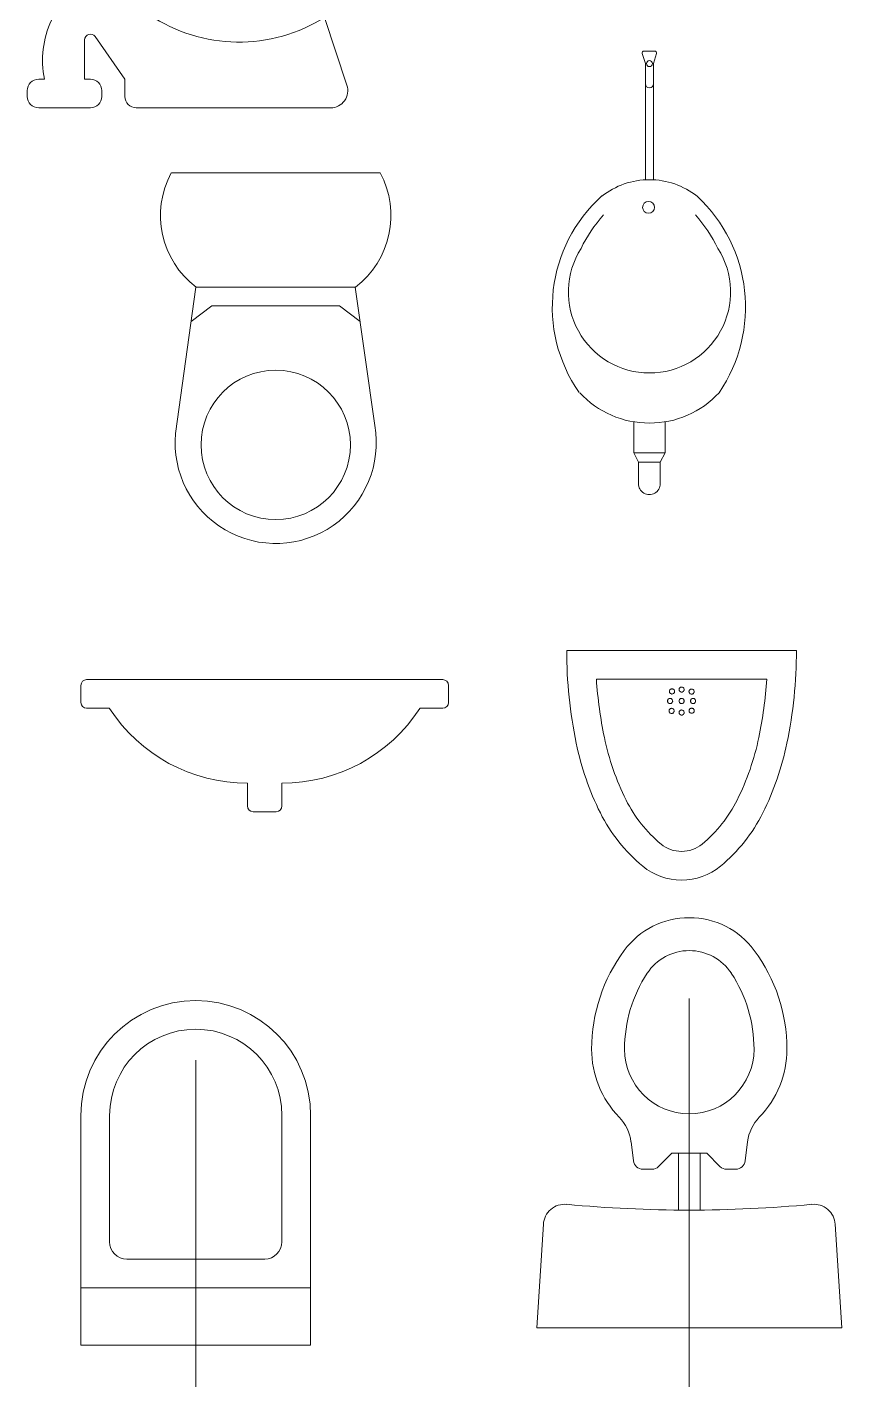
# Model space of a CAD drawing. Header units: centimetres. Extents: x -2385 to -1239, y 2078 to 3034.
# Drawn here: x -1575.2 to -1433.4, y 2619.5 to 2856.2 of the extents above; entities that cross this region are included whole.
import ezdxf

# ---------------------------------------------------------------- set-up
doc = ezdxf.new("R2010")
doc.units = ezdxf.units.CM
doc.header["$LTSCALE"] = 2.54
doc.header["$PDMODE"] = 1
doc.header["$PDSIZE"] = -2
doc.layers.get('0').update_dxf_attribs({"lineweight": 18})

# ---------------------------------------------------------------- blocks, each defined once
blk = doc.blocks.new('Group-4')
at = {"linetype": 'Continuous'}
for p, q in [((407.5, 293.92), (417.02, 293.92)), ((405.5, 250.86), (405.5, 291.92)), ((467.64, 256.92), (433.5, 256.92)), ((430.5, 252.92), (430.5, 253.92)), ((426.5, 251.92), (429.5, 251.92)), ((409.71, 227.16), (409.71, 244.14)), ((461.18, 215.87), (457.25, 227.66)), ((415.5, 216.92), (415.5, 223.75)), ((417.32, 224.32), (422.5, 216.92)), ((407.5, 216.92), (408.5, 216.92)), ((415.5, 216.92), (416.5, 216.92)), ((422.5, 213.92), (422.5, 216.92)), ((405.5, 213.92), (405.5, 214.92)), ((418.5, 214.92), (418.5, 213.92)), ((407.5, 211.92), (416.5, 211.92)), ((424.5, 211.92), (458.33, 211.92))]:
    blk.add_line(p, q, dxfattribs=at)
blk.add_circle((429.5, 253.92), 1, dxfattribs=at)
for centre, radius, start, end in [((407.5, 291.92), 2, 90, 180), ((417.02, 291.92), 2, 16.9372, 90), ((272.41, 247.88), 153.17, 1.8853, 16.9372), ((433.5, 253.92), 3, 90, 180), ((467.64, 253.92), 3, 333.4349, 90), ((406.5, 250.86), 1, 180, 270), ((442.39, 251.35), 27.97, 229.8187, 2.5074), ((426.5, 252.92), 1, 180, 270), ((429.5, 252.92), 1, 270, 0), ((403.21, 244.24), 6.51, 359.0994, 59.6341), ((424.85, 220.17), 16.67, 155.206, 191.2282), ((416.5, 223.75), 1, 34.992, 180), ((407.5, 214.92), 2, 90, 180), ((416.5, 214.92), 2, 0, 90), ((458.33, 214.92), 3, 270, 18.4349), ((407.5, 213.92), 2, 180, 270), ((416.5, 213.92), 2, 270, 0), ((424.5, 213.92), 2, 180, 270)]:
    blk.add_arc(centre, radius, start, end, dxfattribs=at)
for points in [[(430.61, 254.73), (470.53, 254.73), (470.53, 254.73, 300), (430.61, 254.73, 300)], [(429.5, 251.92), (470.15, 251.92), (470.15, 251.92, 300), (429.5, 251.92, 300)], [(412.14, 232.07), (412.14, 232.07, 300), (411.92, 231.85, 300), (411.92, 231.85)], [(412.38, 232.28), (412.38, 232.28, 300), (412.14, 232.07, 300), (412.14, 232.07)], [(412.62, 232.47), (412.62, 232.47, 300), (412.38, 232.28, 300), (412.38, 232.28)], [(412.86, 232.66), (412.86, 232.66, 300), (412.62, 232.47, 300), (412.62, 232.47)], [(413.12, 232.84), (413.12, 232.84, 300), (412.86, 232.66, 300), (412.86, 232.66)], [(413.38, 233.01), (413.38, 233.01, 300), (413.12, 232.84, 300), (413.12, 232.84)], [(413.65, 233.17), (413.65, 233.17, 300), (413.38, 233.01, 300), (413.38, 233.01)], [(413.92, 233.31), (413.92, 233.31, 300), (413.65, 233.17, 300), (413.65, 233.17)], [(414.2, 233.45), (414.2, 233.45, 300), (413.92, 233.31, 300), (413.92, 233.31)], [(414.49, 233.57), (414.49, 233.57, 300), (414.2, 233.45, 300), (414.2, 233.45)], [(414.78, 233.69), (414.78, 233.69, 300), (414.49, 233.57, 300), (414.49, 233.57)], [(415.07, 233.79), (415.07, 233.79, 300), (414.78, 233.69, 300), (414.78, 233.69)], [(415.37, 233.88), (415.37, 233.88, 300), (415.07, 233.79, 300), (415.07, 233.79)], [(415.67, 233.95), (415.67, 233.95, 300), (415.37, 233.88, 300), (415.37, 233.88)], [(415.97, 234.02), (415.97, 234.02, 300), (415.67, 233.95, 300), (415.67, 233.95)], [(416.28, 234.07), (416.28, 234.07, 300), (415.97, 234.02, 300), (415.97, 234.02)], [(416.59, 234.11), (416.59, 234.11, 300), (416.28, 234.07, 300), (416.28, 234.07)], [(416.9, 234.14), (416.9, 234.14, 300), (416.59, 234.11, 300), (416.59, 234.11)], [(417.21, 234.16), (417.21, 234.16, 300), (416.9, 234.14, 300), (416.9, 234.14)], [(417.52, 234.16), (417.52, 234.16, 300), (417.21, 234.16, 300), (417.21, 234.16)], [(417.83, 234.15), (417.83, 234.15, 300), (417.52, 234.16, 300), (417.52, 234.16)], [(418.14, 234.13), (418.14, 234.13, 300), (417.83, 234.15, 300), (417.83, 234.15)], [(418.45, 234.1), (418.45, 234.1, 300), (418.14, 234.13, 300), (418.14, 234.13)], [(418.76, 234.05), (418.76, 234.05, 300), (418.45, 234.1, 300), (418.45, 234.1)], [(419.06, 233.99), (419.06, 233.99, 300), (418.76, 234.05, 300), (418.76, 234.05)], [(419.37, 233.92), (419.37, 233.92, 300), (419.06, 233.99, 300), (419.06, 233.99)], [(419.67, 233.84), (419.67, 233.84, 300), (419.37, 233.92, 300), (419.37, 233.92)], [(419.96, 233.74), (419.96, 233.74, 300), (419.67, 233.84, 300), (419.67, 233.84)], [(420.25, 233.64), (420.25, 233.64, 300), (419.96, 233.74, 300), (419.96, 233.74)], [(420.54, 233.52), (420.54, 233.52, 300), (420.25, 233.64, 300), (420.25, 233.64)], [(420.83, 233.39), (420.83, 233.39, 300), (420.54, 233.52, 300), (420.54, 233.52)], [(421.1, 233.25), (421.1, 233.25, 300), (420.83, 233.39, 300), (420.83, 233.39)], [(421.37, 233.1), (421.37, 233.1, 300), (421.1, 233.25, 300), (421.1, 233.25)], [(421.64, 232.94), (421.64, 232.94, 300), (421.37, 233.1, 300), (421.37, 233.1)], [(421.9, 232.76), (421.9, 232.76, 300), (421.64, 232.94, 300), (421.64, 232.94)], [(422.15, 232.58), (422.15, 232.58, 300), (421.9, 232.76, 300), (421.9, 232.76)], [(422.39, 232.39), (422.39, 232.39, 300), (422.15, 232.58, 300), (422.15, 232.58)], [(422.63, 232.18), (422.63, 232.18, 300), (422.39, 232.39, 300), (422.39, 232.39)], [(422.86, 231.97), (422.86, 231.97, 300), (422.63, 232.18, 300), (422.63, 232.18)], [(423.08, 231.75), (423.08, 231.75, 300), (422.86, 231.97, 300), (422.86, 231.97)], [(410.48, 229.83), (410.48, 229.83, 300), (410.35, 229.55, 300), (410.35, 229.55)], [(410.63, 230.11), (410.63, 230.11, 300), (410.48, 229.83, 300), (410.48, 229.83)], [(410.78, 230.38), (410.78, 230.38, 300), (410.63, 230.11, 300), (410.63, 230.11)], [(410.95, 230.64), (410.95, 230.64, 300), (410.78, 230.38, 300), (410.78, 230.38)], [(411.12, 230.9), (411.12, 230.9, 300), (410.95, 230.64, 300), (410.95, 230.64)], [(411.31, 231.15), (411.31, 231.15, 300), (411.12, 230.9, 300), (411.12, 230.9)], [(411.5, 231.39), (411.5, 231.39, 300), (411.31, 231.15, 300), (411.31, 231.15)], [(411.71, 231.63), (411.71, 231.63, 300), (411.5, 231.39, 300), (411.5, 231.39)], [(411.92, 231.85), (411.92, 231.85, 300), (411.71, 231.63, 300), (411.71, 231.63)], [(423.29, 231.52), (423.29, 231.52, 300), (423.08, 231.75, 300), (423.08, 231.75)], [(423.49, 231.28), (423.49, 231.28, 300), (423.29, 231.52, 300), (423.29, 231.52)], [(423.68, 231.04), (423.68, 231.04, 300), (423.49, 231.28, 300), (423.49, 231.28)], [(423.86, 230.79), (423.86, 230.79, 300), (423.68, 231.04, 300), (423.68, 231.04)], [(424.03, 230.53), (424.03, 230.53, 300), (423.86, 230.79, 300), (423.86, 230.79)], [(424.19, 230.26), (424.19, 230.26, 300), (424.03, 230.53, 300), (424.03, 230.53)], [(424.34, 229.99), (424.34, 229.99, 300), (424.19, 230.26, 300), (424.19, 230.26)], [(409.75, 227.47), (409.75, 227.47, 300), (409.71, 227.16, 300), (409.71, 227.16)], [(409.8, 227.77), (409.8, 227.77, 300), (409.75, 227.47, 300), (409.75, 227.47)], [(409.86, 228.08), (409.86, 228.08, 300), (409.8, 227.77, 300), (409.8, 227.77)], [(409.94, 228.38), (409.94, 228.38, 300), (409.86, 228.08, 300), (409.86, 228.08)], [(410.02, 228.68), (410.02, 228.68, 300), (409.94, 228.38, 300), (409.94, 228.38)], [(410.12, 228.98), (410.12, 228.98, 300), (410.02, 228.68, 300), (410.02, 228.68)], [(410.23, 229.27), (410.23, 229.27, 300), (410.12, 228.98, 300), (410.12, 228.98)], [(410.35, 229.55), (410.35, 229.55, 300), (410.23, 229.27, 300), (410.23, 229.27)]]:
    blk.add_3dface(points)
blk = doc.blocks.new('Group-5')
at = {"linetype": 'Continuous'}
for p, q in [((466.94, 200.62), (430.6, 200.62)), ((434.89, 180.72), (462.64, 180.72)), ((437.66, 177.44), (434.06, 174.75)), ((437.66, 177.44), (459.87, 177.44)), ((459.87, 177.44), (463.46, 174.76))]:
    blk.add_line(p, q, dxfattribs=at)
for p, q in [((431.35, 155.24), (434.89, 180.72)), ((466, 156.64), (462.63, 180.71))]:
    blk.add_line(p, q)
blk.add_circle((448.77, 153.26), 13)
for centre, start, end in [((444.35, 193.18), 151.5694, 232.8598), ((453.19, 193.18), 307.1402, 28.4306)]:
    blk.add_arc(centre, 15.64, start, end, dxfattribs=at)
blk.add_arc((448.77, 153.6), 17.5, 174.5961, 10.0247)
blk = doc.blocks.new('Group-6')
for p, q in [((414.85, 111.41), (414.85, 108.41)), ((477.85, 112.41), (415.85, 112.41)), ((478.85, 108.41), (478.85, 111.41)), ((415.85, 107.41), (419.85, 107.41)), ((473.85, 107.41), (477.85, 107.41)), ((443.85, 90.41), (443.85, 94.41)), ((449.85, 90.41), (449.85, 94.41)), ((448.85, 89.41), (444.85, 89.41))]:
    blk.add_line(p, q)
for centre, radius, start, end in [((415.85, 111.41), 1, 90, 180), ((477.85, 111.41), 1, 0, 90), ((415.85, 108.41), 1, 180, 270), ((443.7, 122.78), 28.38, 212.8104, 270.3038), ((450, 122.78), 28.38, 269.6962, 327.1896), ((477.85, 108.41), 1, 270, 0), ((444.85, 90.41), 1, 180, 270), ((448.85, 90.41), 1, 270, 0)]:
    blk.add_arc(centre, radius, start, end)
blk = doc.blocks.new('Group-7')
blk.add_line((504.6, 112.5), (534.26, 112.5))
at = {"flags": 128}
for points in [[(499.43, 117.5, 0.051099), (501.09, 101.32, 0.064948), (505.29, 89.21, 0.104203), (512.66, 79.94, 0.174705), (519.43, 77.5, 0.174705), (526.21, 79.94, 0.104203), (533.57, 89.21, 0.064948), (537.77, 101.32, 0.051099), (539.43, 117.5, 0.051099)], [(504.6, 112.5, 0.034338), (505.99, 102.33, 0.064948), (509.76, 91.45, 0.104203), (515.85, 83.79, 0.174705), (519.43, 82.5, 0.174705), (523.02, 83.79, 0.104203), (529.1, 91.45, 0.064948), (532.88, 102.33, 0.034338), (534.26, 112.5, 0.034338)]]:
    blk.add_lwpolyline(points, format="xyb", dxfattribs=at)
for points in [[(517.88, 108.68, 300), (517.87, 108.59, 300), (517.84, 108.51, 300), (517.8, 108.43, 300), (517.75, 108.36, 300), (517.68, 108.31, 300), (517.6, 108.27, 300), (517.52, 108.24, 300), (517.43, 108.23, 300), (517.35, 108.24, 300), (517.26, 108.27, 300), (517.18, 108.31, 300), (517.12, 108.36, 300), (517.06, 108.43, 300), (517.02, 108.51, 300), (517, 108.59, 300), (516.99, 108.68, 300), (517, 108.76, 300), (517.02, 108.85, 300), (517.06, 108.92, 300), (517.12, 108.99, 300), (517.18, 109.05, 300), (517.26, 109.09, 300), (517.35, 109.11, 300), (517.43, 109.12, 300), (517.52, 109.11, 300), (517.6, 109.09, 300), (517.68, 109.05, 300), (517.75, 108.99, 300), (517.8, 108.92, 300), (517.84, 108.85, 300), (517.87, 108.76, 300), (517.88, 108.68, 300)], [(517.88, 108.68, 0), (517.87, 108.59, 0), (517.84, 108.51, 0), (517.8, 108.43, 0), (517.75, 108.36, 0), (517.68, 108.31, 0), (517.6, 108.27, 0), (517.52, 108.24, 0), (517.43, 108.23, 0), (517.35, 108.24, 0), (517.26, 108.27, 0), (517.18, 108.31, 0), (517.12, 108.36, 0), (517.06, 108.43, 0), (517.02, 108.51, 0), (517, 108.59, 0), (516.99, 108.68, 0), (517, 108.76, 0), (517.02, 108.85, 0), (517.06, 108.92, 0), (517.12, 108.99, 0), (517.18, 109.05, 0), (517.26, 109.09, 0), (517.35, 109.11, 0), (517.43, 109.12, 0), (517.52, 109.11, 0), (517.6, 109.09, 0), (517.68, 109.05, 0), (517.75, 108.99, 0), (517.8, 108.92, 0), (517.84, 108.85, 0), (517.87, 108.76, 0), (517.88, 108.68, 0)], [(518.21, 110.35, 300), (518.2, 110.26, 300), (518.17, 110.18, 300), (518.13, 110.1, 300), (518.08, 110.03, 300), (518.01, 109.98, 300), (517.93, 109.94, 300), (517.85, 109.91, 300), (517.76, 109.9, 300), (517.67, 109.91, 300), (517.59, 109.94, 300), (517.51, 109.98, 300), (517.45, 110.03, 300), (517.39, 110.1, 300), (517.35, 110.18, 300), (517.32, 110.26, 300), (517.32, 110.35, 300), (517.32, 110.44, 300), (517.35, 110.52, 300), (517.39, 110.6, 300), (517.45, 110.66, 300), (517.51, 110.72, 300), (517.59, 110.76, 300), (517.67, 110.79, 300), (517.76, 110.79, 300), (517.85, 110.79, 300), (517.93, 110.76, 300), (518.01, 110.72, 300), (518.08, 110.66, 300), (518.13, 110.6, 300), (518.17, 110.52, 300), (518.2, 110.44, 300), (518.21, 110.35, 300)], [(518.21, 110.35, 0), (518.2, 110.26, 0), (518.17, 110.18, 0), (518.13, 110.1, 0), (518.08, 110.03, 0), (518.01, 109.98, 0), (517.93, 109.94, 0), (517.85, 109.91, 0), (517.76, 109.9, 0), (517.67, 109.91, 0), (517.59, 109.94, 0), (517.51, 109.98, 0), (517.45, 110.03, 0), (517.39, 110.1, 0), (517.35, 110.18, 0), (517.32, 110.26, 0), (517.32, 110.35, 0), (517.32, 110.44, 0), (517.35, 110.52, 0), (517.39, 110.6, 0), (517.45, 110.66, 0), (517.51, 110.72, 0), (517.59, 110.76, 0), (517.67, 110.79, 0), (517.76, 110.79, 0), (517.85, 110.79, 0), (517.93, 110.76, 0), (518.01, 110.72, 0), (518.08, 110.66, 0), (518.13, 110.6, 0), (518.17, 110.52, 0), (518.2, 110.44, 0), (518.21, 110.35, 0)], [(519.88, 110.68, 300), (519.87, 110.59, 300), (519.84, 110.51, 300), (519.8, 110.43, 300), (519.75, 110.36, 300), (519.68, 110.31, 300), (519.6, 110.27, 300), (519.52, 110.24, 300), (519.43, 110.23, 300), (519.35, 110.24, 300), (519.26, 110.27, 300), (519.18, 110.31, 300), (519.12, 110.36, 300), (519.06, 110.43, 300), (519.02, 110.51, 300), (519, 110.59, 300), (518.99, 110.68, 300), (519, 110.76, 300), (519.02, 110.85, 300), (519.06, 110.92, 300), (519.12, 110.99, 300), (519.18, 111.05, 300), (519.26, 111.09, 300), (519.35, 111.11, 300), (519.43, 111.12, 300), (519.52, 111.11, 300), (519.6, 111.09, 300), (519.68, 111.05, 300), (519.75, 110.99, 300), (519.8, 110.92, 300), (519.84, 110.85, 300), (519.87, 110.76, 300), (519.88, 110.68, 300)], [(519.88, 110.68, 0), (519.87, 110.59, 0), (519.84, 110.51, 0), (519.8, 110.43, 0), (519.75, 110.36, 0), (519.68, 110.31, 0), (519.6, 110.27, 0), (519.52, 110.24, 0), (519.43, 110.23, 0), (519.35, 110.24, 0), (519.26, 110.27, 0), (519.18, 110.31, 0), (519.12, 110.36, 0), (519.06, 110.43, 0), (519.02, 110.51, 0), (519, 110.59, 0), (518.99, 110.68, 0), (519, 110.76, 0), (519.02, 110.85, 0), (519.06, 110.92, 0), (519.12, 110.99, 0), (519.18, 111.05, 0), (519.26, 111.09, 0), (519.35, 111.11, 0), (519.43, 111.12, 0), (519.52, 111.11, 0), (519.6, 111.09, 0), (519.68, 111.05, 0), (519.75, 110.99, 0), (519.8, 110.92, 0), (519.84, 110.85, 0), (519.87, 110.76, 0), (519.88, 110.68, 0)], [(519.88, 108.68, 300), (519.87, 108.59, 300), (519.84, 108.51, 300), (519.8, 108.43, 300), (519.75, 108.36, 300), (519.68, 108.31, 300), (519.6, 108.27, 300), (519.52, 108.24, 300), (519.43, 108.23, 300), (519.35, 108.24, 300), (519.26, 108.27, 300), (519.18, 108.31, 300), (519.12, 108.36, 300), (519.06, 108.43, 300), (519.02, 108.51, 300), (519, 108.59, 300), (518.99, 108.68, 300), (519, 108.76, 300), (519.02, 108.85, 300), (519.06, 108.92, 300), (519.12, 108.99, 300), (519.18, 109.05, 300), (519.26, 109.09, 300), (519.35, 109.11, 300), (519.43, 109.12, 300), (519.52, 109.11, 300), (519.6, 109.09, 300), (519.68, 109.05, 300), (519.75, 108.99, 300), (519.8, 108.92, 300), (519.84, 108.85, 300), (519.87, 108.76, 300), (519.88, 108.68, 300)], [(519.88, 108.68, 0), (519.87, 108.59, 0), (519.84, 108.51, 0), (519.8, 108.43, 0), (519.75, 108.36, 0), (519.68, 108.31, 0), (519.6, 108.27, 0), (519.52, 108.24, 0), (519.43, 108.23, 0), (519.35, 108.24, 0), (519.26, 108.27, 0), (519.18, 108.31, 0), (519.12, 108.36, 0), (519.06, 108.43, 0), (519.02, 108.51, 0), (519, 108.59, 0), (518.99, 108.68, 0), (519, 108.76, 0), (519.02, 108.85, 0), (519.06, 108.92, 0), (519.12, 108.99, 0), (519.18, 109.05, 0), (519.26, 109.09, 0), (519.35, 109.11, 0), (519.43, 109.12, 0), (519.52, 109.11, 0), (519.6, 109.09, 0), (519.68, 109.05, 0), (519.75, 108.99, 0), (519.8, 108.92, 0), (519.84, 108.85, 0), (519.87, 108.76, 0), (519.88, 108.68, 0)], [(521.61, 110.33, 300), (521.61, 110.24, 300), (521.58, 110.16, 300), (521.54, 110.08, 300), (521.48, 110.01, 300), (521.42, 109.96, 300), (521.34, 109.92, 300), (521.26, 109.89, 300), (521.17, 109.88, 300), (521.08, 109.89, 300), (521, 109.92, 300), (520.92, 109.96, 300), (520.85, 110.01, 300), (520.8, 110.08, 300), (520.76, 110.16, 300), (520.73, 110.24, 300), (520.72, 110.33, 300), (520.73, 110.41, 300), (520.76, 110.5, 300), (520.8, 110.57, 300), (520.85, 110.64, 300), (520.92, 110.7, 300), (521, 110.74, 300), (521.08, 110.76, 300), (521.17, 110.77, 300), (521.26, 110.76, 300), (521.34, 110.74, 300), (521.42, 110.7, 300), (521.48, 110.64, 300), (521.54, 110.57, 300), (521.58, 110.5, 300), (521.61, 110.41, 300), (521.61, 110.33, 300)], [(521.61, 110.33, 0), (521.61, 110.24, 0), (521.58, 110.16, 0), (521.54, 110.08, 0), (521.48, 110.01, 0), (521.42, 109.96, 0), (521.34, 109.92, 0), (521.26, 109.89, 0), (521.17, 109.88, 0), (521.08, 109.89, 0), (521, 109.92, 0), (520.92, 109.96, 0), (520.85, 110.01, 0), (520.8, 110.08, 0), (520.76, 110.16, 0), (520.73, 110.24, 0), (520.72, 110.33, 0), (520.73, 110.41, 0), (520.76, 110.5, 0), (520.8, 110.57, 0), (520.85, 110.64, 0), (520.92, 110.7, 0), (521, 110.74, 0), (521.08, 110.76, 0), (521.17, 110.77, 0), (521.26, 110.76, 0), (521.34, 110.74, 0), (521.42, 110.7, 0), (521.48, 110.64, 0), (521.54, 110.57, 0), (521.58, 110.5, 0), (521.61, 110.41, 0), (521.61, 110.33, 0)], [(521.88, 108.68, 300), (521.87, 108.59, 300), (521.84, 108.51, 300), (521.8, 108.43, 300), (521.75, 108.36, 300), (521.68, 108.31, 300), (521.6, 108.27, 300), (521.52, 108.24, 300), (521.43, 108.23, 300), (521.35, 108.24, 300), (521.26, 108.27, 300), (521.18, 108.31, 300), (521.12, 108.36, 300), (521.06, 108.43, 300), (521.02, 108.51, 300), (521, 108.59, 300), (520.99, 108.68, 300), (521, 108.76, 300), (521.02, 108.85, 300), (521.06, 108.92, 300), (521.12, 108.99, 300), (521.18, 109.05, 300), (521.26, 109.09, 300), (521.35, 109.11, 300), (521.43, 109.12, 300), (521.52, 109.11, 300), (521.6, 109.09, 300), (521.68, 109.05, 300), (521.75, 108.99, 300), (521.8, 108.92, 300), (521.84, 108.85, 300), (521.87, 108.76, 300), (521.88, 108.68, 300)], [(521.88, 108.68, 0), (521.87, 108.59, 0), (521.84, 108.51, 0), (521.8, 108.43, 0), (521.75, 108.36, 0), (521.68, 108.31, 0), (521.6, 108.27, 0), (521.52, 108.24, 0), (521.43, 108.23, 0), (521.35, 108.24, 0), (521.26, 108.27, 0), (521.18, 108.31, 0), (521.12, 108.36, 0), (521.06, 108.43, 0), (521.02, 108.51, 0), (521, 108.59, 0), (520.99, 108.68, 0), (521, 108.76, 0), (521.02, 108.85, 0), (521.06, 108.92, 0), (521.12, 108.99, 0), (521.18, 109.05, 0), (521.26, 109.09, 0), (521.35, 109.11, 0), (521.43, 109.12, 0), (521.52, 109.11, 0), (521.6, 109.09, 0), (521.68, 109.05, 0), (521.75, 108.99, 0), (521.8, 108.92, 0), (521.84, 108.85, 0), (521.87, 108.76, 0), (521.88, 108.68, 0)], [(518.14, 106.96, 300), (518.13, 106.88, 300), (518.11, 106.79, 300), (518.07, 106.72, 300), (518.01, 106.65, 300), (517.94, 106.59, 300), (517.87, 106.55, 300), (517.78, 106.53, 300), (517.7, 106.52, 300), (517.61, 106.53, 300), (517.52, 106.55, 300), (517.45, 106.59, 300), (517.38, 106.65, 300), (517.33, 106.72, 300), (517.28, 106.79, 300), (517.26, 106.88, 300), (517.25, 106.96, 300), (517.26, 107.05, 300), (517.28, 107.13, 300), (517.33, 107.21, 300), (517.38, 107.28, 300), (517.45, 107.33, 300), (517.52, 107.37, 300), (517.61, 107.4, 300), (517.7, 107.41, 300), (517.78, 107.4, 300), (517.87, 107.37, 300), (517.94, 107.33, 300), (518.01, 107.28, 300), (518.07, 107.21, 300), (518.11, 107.13, 300), (518.13, 107.05, 300), (518.14, 106.96, 300)], [(518.14, 106.96, 0), (518.13, 106.88, 0), (518.11, 106.79, 0), (518.07, 106.72, 0), (518.01, 106.65, 0), (517.94, 106.59, 0), (517.87, 106.55, 0), (517.78, 106.53, 0), (517.7, 106.52, 0), (517.61, 106.53, 0), (517.52, 106.55, 0), (517.45, 106.59, 0), (517.38, 106.65, 0), (517.33, 106.72, 0), (517.28, 106.79, 0), (517.26, 106.88, 0), (517.25, 106.96, 0), (517.26, 107.05, 0), (517.28, 107.13, 0), (517.33, 107.21, 0), (517.38, 107.28, 0), (517.45, 107.33, 0), (517.52, 107.37, 0), (517.61, 107.4, 0), (517.7, 107.41, 0), (517.78, 107.4, 0), (517.87, 107.37, 0), (517.94, 107.33, 0), (518.01, 107.28, 0), (518.07, 107.21, 0), (518.11, 107.13, 0), (518.13, 107.05, 0), (518.14, 106.96, 0)], [(519.88, 106.68, 300), (519.87, 106.59, 300), (519.84, 106.51, 300), (519.8, 106.43, 300), (519.75, 106.36, 300), (519.68, 106.31, 300), (519.6, 106.27, 300), (519.52, 106.24, 300), (519.43, 106.23, 300), (519.35, 106.24, 300), (519.26, 106.27, 300), (519.18, 106.31, 300), (519.12, 106.36, 300), (519.06, 106.43, 300), (519.02, 106.51, 300), (519, 106.59, 300), (518.99, 106.68, 300), (519, 106.76, 300), (519.02, 106.85, 300), (519.06, 106.92, 300), (519.12, 106.99, 300), (519.18, 107.05, 300), (519.26, 107.09, 300), (519.35, 107.11, 300), (519.43, 107.12, 300), (519.52, 107.11, 300), (519.6, 107.09, 300), (519.68, 107.05, 300), (519.75, 106.99, 300), (519.8, 106.92, 300), (519.84, 106.85, 300), (519.87, 106.76, 300), (519.88, 106.68, 300)], [(519.88, 106.68, 0), (519.87, 106.59, 0), (519.84, 106.51, 0), (519.8, 106.43, 0), (519.75, 106.36, 0), (519.68, 106.31, 0), (519.6, 106.27, 0), (519.52, 106.24, 0), (519.43, 106.23, 0), (519.35, 106.24, 0), (519.26, 106.27, 0), (519.18, 106.31, 0), (519.12, 106.36, 0), (519.06, 106.43, 0), (519.02, 106.51, 0), (519, 106.59, 0), (518.99, 106.68, 0), (519, 106.76, 0), (519.02, 106.85, 0), (519.06, 106.92, 0), (519.12, 106.99, 0), (519.18, 107.05, 0), (519.26, 107.09, 0), (519.35, 107.11, 0), (519.43, 107.12, 0), (519.52, 107.11, 0), (519.6, 107.09, 0), (519.68, 107.05, 0), (519.75, 106.99, 0), (519.8, 106.92, 0), (519.84, 106.85, 0), (519.87, 106.76, 0), (519.88, 106.68, 0)], [(521.64, 106.98, 300), (521.63, 106.9, 300), (521.6, 106.81, 300), (521.56, 106.74, 300), (521.51, 106.67, 300), (521.44, 106.61, 300), (521.36, 106.57, 300), (521.28, 106.55, 300), (521.19, 106.54, 300), (521.1, 106.55, 300), (521.02, 106.57, 300), (520.94, 106.61, 300), (520.88, 106.67, 300), (520.82, 106.74, 300), (520.78, 106.81, 300), (520.75, 106.9, 300), (520.75, 106.98, 300), (520.75, 107.07, 300), (520.78, 107.15, 300), (520.82, 107.23, 300), (520.88, 107.3, 300), (520.94, 107.35, 300), (521.02, 107.4, 300), (521.1, 107.42, 300), (521.19, 107.43, 300), (521.28, 107.42, 300), (521.36, 107.4, 300), (521.44, 107.35, 300), (521.51, 107.3, 300), (521.56, 107.23, 300), (521.6, 107.15, 300), (521.63, 107.07, 300), (521.64, 106.98, 300)], [(521.64, 106.98, 0), (521.63, 106.9, 0), (521.6, 106.81, 0), (521.56, 106.74, 0), (521.51, 106.67, 0), (521.44, 106.61, 0), (521.36, 106.57, 0), (521.28, 106.55, 0), (521.19, 106.54, 0), (521.1, 106.55, 0), (521.02, 106.57, 0), (520.94, 106.61, 0), (520.88, 106.67, 0), (520.82, 106.74, 0), (520.78, 106.81, 0), (520.75, 106.9, 0), (520.75, 106.98, 0), (520.75, 107.07, 0), (520.78, 107.15, 0), (520.82, 107.23, 0), (520.88, 107.3, 0), (520.94, 107.35, 0), (521.02, 107.4, 0), (521.1, 107.42, 0), (521.19, 107.43, 0), (521.28, 107.42, 0), (521.36, 107.4, 0), (521.44, 107.35, 0), (521.51, 107.3, 0), (521.56, 107.23, 0), (521.6, 107.15, 0), (521.63, 107.07, 0), (521.64, 106.98, 0)]]:
    blk.add_polyline3d(points)
for points in [[(499.43, 117.5), (539.43, 117.5), (539.43, 117.5, 300), (499.43, 117.5, 300)], [(517.02, 108.85), (517.02, 108.85, 300), (517.06, 108.92, 300), (517.06, 108.92)], [(517.06, 108.92), (517.06, 108.92, 300), (517.12, 108.99, 300), (517.12, 108.99)], [(517.12, 108.99), (517.12, 108.99, 300), (517.18, 109.05, 300), (517.18, 109.05)], [(517.18, 109.05), (517.18, 109.05, 300), (517.26, 109.09, 300), (517.26, 109.09)], [(517.26, 109.09), (517.26, 109.09, 300), (517.35, 109.11, 300), (517.35, 109.11)], [(517.32, 110.44), (517.32, 110.44, 300), (517.35, 110.52, 300), (517.35, 110.52)], [(517.32, 110.35), (517.32, 110.35, 300), (517.32, 110.44, 300), (517.32, 110.44)], [(517.32, 110.26), (517.32, 110.26, 300), (517.32, 110.35, 300), (517.32, 110.35)], [(517.35, 110.18), (517.35, 110.18, 300), (517.32, 110.26, 300), (517.32, 110.26)], [(517.35, 110.52), (517.35, 110.52, 300), (517.39, 110.6, 300), (517.39, 110.6)], [(517.39, 110.1), (517.39, 110.1, 300), (517.35, 110.18, 300), (517.35, 110.18)], [(517.35, 109.11), (517.35, 109.11, 300), (517.43, 109.12, 300), (517.43, 109.12)], [(517.39, 110.6), (517.39, 110.6, 300), (517.45, 110.66, 300), (517.45, 110.66)], [(517.45, 110.03), (517.45, 110.03, 300), (517.39, 110.1, 300), (517.39, 110.1)], [(517.43, 109.12), (517.43, 109.12, 300), (517.52, 109.11, 300), (517.52, 109.11)], [(517.45, 110.66), (517.45, 110.66, 300), (517.51, 110.72, 300), (517.51, 110.72)], [(517.51, 109.98), (517.51, 109.98, 300), (517.45, 110.03, 300), (517.45, 110.03)], [(517.51, 110.72), (517.51, 110.72, 300), (517.59, 110.76, 300), (517.59, 110.76)], [(517.59, 109.94), (517.59, 109.94, 300), (517.51, 109.98, 300), (517.51, 109.98)], [(517.52, 109.11), (517.52, 109.11, 300), (517.6, 109.09, 300), (517.6, 109.09)], [(517.59, 110.76), (517.59, 110.76, 300), (517.67, 110.79, 300), (517.67, 110.79)], [(517.67, 109.91), (517.67, 109.91, 300), (517.59, 109.94, 300), (517.59, 109.94)], [(517.6, 109.09), (517.6, 109.09, 300), (517.68, 109.05, 300), (517.68, 109.05)], [(517.67, 110.79), (517.67, 110.79, 300), (517.76, 110.79, 300), (517.76, 110.79)], [(517.76, 109.9), (517.76, 109.9, 300), (517.67, 109.91, 300), (517.67, 109.91)], [(517.68, 109.05), (517.68, 109.05, 300), (517.75, 108.99, 300), (517.75, 108.99)], [(517.75, 108.99), (517.75, 108.99, 300), (517.8, 108.92, 300), (517.8, 108.92)], [(517.76, 110.79), (517.76, 110.79, 300), (517.85, 110.79, 300), (517.85, 110.79)], [(517.85, 109.91), (517.85, 109.91, 300), (517.76, 109.9, 300), (517.76, 109.9)], [(517.8, 108.92), (517.8, 108.92, 300), (517.84, 108.85, 300), (517.84, 108.85)], [(517.85, 110.79), (517.85, 110.79, 300), (517.93, 110.76, 300), (517.93, 110.76)], [(517.93, 109.94), (517.93, 109.94, 300), (517.85, 109.91, 300), (517.85, 109.91)], [(517.93, 110.76), (517.93, 110.76, 300), (518.01, 110.72, 300), (518.01, 110.72)], [(518.01, 109.98), (518.01, 109.98, 300), (517.93, 109.94, 300), (517.93, 109.94)], [(518.01, 110.72), (518.01, 110.72, 300), (518.08, 110.66, 300), (518.08, 110.66)], [(518.08, 110.03), (518.08, 110.03, 300), (518.01, 109.98, 300), (518.01, 109.98)], [(518.08, 110.66), (518.08, 110.66, 300), (518.13, 110.6, 300), (518.13, 110.6)], [(518.13, 110.1), (518.13, 110.1, 300), (518.08, 110.03, 300), (518.08, 110.03)], [(518.13, 110.6), (518.13, 110.6, 300), (518.17, 110.52, 300), (518.17, 110.52)], [(518.17, 110.18), (518.17, 110.18, 300), (518.13, 110.1, 300), (518.13, 110.1)], [(518.17, 110.52), (518.17, 110.52, 300), (518.2, 110.44, 300), (518.2, 110.44)], [(518.2, 110.26), (518.2, 110.26, 300), (518.17, 110.18, 300), (518.17, 110.18)], [(518.2, 110.44), (518.2, 110.44, 300), (518.21, 110.35, 300), (518.21, 110.35)], [(518.21, 110.35), (518.21, 110.35, 300), (518.2, 110.26, 300), (518.2, 110.26)], [(518.99, 110.68), (518.99, 110.68, 300), (519, 110.76, 300), (519, 110.76)], [(519, 110.59), (519, 110.59, 300), (518.99, 110.68, 300), (518.99, 110.68)], [(519, 110.76), (519, 110.76, 300), (519.02, 110.85, 300), (519.02, 110.85)], [(519.02, 110.51), (519.02, 110.51, 300), (519, 110.59, 300), (519, 110.59)], [(519.02, 110.85), (519.02, 110.85, 300), (519.06, 110.92, 300), (519.06, 110.92)], [(519.06, 110.43), (519.06, 110.43, 300), (519.02, 110.51, 300), (519.02, 110.51)], [(519.02, 108.85), (519.02, 108.85, 300), (519.06, 108.92, 300), (519.06, 108.92)], [(519.06, 110.92), (519.06, 110.92, 300), (519.12, 110.99, 300), (519.12, 110.99)], [(519.12, 110.36), (519.12, 110.36, 300), (519.06, 110.43, 300), (519.06, 110.43)], [(519.06, 108.92), (519.06, 108.92, 300), (519.12, 108.99, 300), (519.12, 108.99)], [(519.12, 110.99), (519.12, 110.99, 300), (519.18, 111.05, 300), (519.18, 111.05)], [(519.18, 110.31), (519.18, 110.31, 300), (519.12, 110.36, 300), (519.12, 110.36)], [(519.12, 108.99), (519.12, 108.99, 300), (519.18, 109.05, 300), (519.18, 109.05)], [(519.18, 111.05), (519.18, 111.05, 300), (519.26, 111.09, 300), (519.26, 111.09)], [(519.26, 110.27), (519.26, 110.27, 300), (519.18, 110.31, 300), (519.18, 110.31)], [(519.18, 109.05), (519.18, 109.05, 300), (519.26, 109.09, 300), (519.26, 109.09)], [(519.26, 111.09), (519.26, 111.09, 300), (519.35, 111.11, 300), (519.35, 111.11)], [(519.35, 110.24), (519.35, 110.24, 300), (519.26, 110.27, 300), (519.26, 110.27)], [(519.26, 109.09), (519.26, 109.09, 300), (519.35, 109.11, 300), (519.35, 109.11)], [(519.35, 111.11), (519.35, 111.11, 300), (519.43, 111.12, 300), (519.43, 111.12)], [(519.43, 110.23), (519.43, 110.23, 300), (519.35, 110.24, 300), (519.35, 110.24)], [(519.35, 109.11), (519.35, 109.11, 300), (519.43, 109.12, 300), (519.43, 109.12)], [(519.43, 111.12), (519.43, 111.12, 300), (519.52, 111.11, 300), (519.52, 111.11)], [(519.52, 110.24), (519.52, 110.24, 300), (519.43, 110.23, 300), (519.43, 110.23)], [(519.43, 109.12), (519.43, 109.12, 300), (519.52, 109.11, 300), (519.52, 109.11)], [(519.52, 111.11), (519.52, 111.11, 300), (519.6, 111.09, 300), (519.6, 111.09)], [(519.6, 110.27), (519.6, 110.27, 300), (519.52, 110.24, 300), (519.52, 110.24)], [(519.52, 109.11), (519.52, 109.11, 300), (519.6, 109.09, 300), (519.6, 109.09)], [(519.6, 111.09), (519.6, 111.09, 300), (519.68, 111.05, 300), (519.68, 111.05)], [(519.68, 110.31), (519.68, 110.31, 300), (519.6, 110.27, 300), (519.6, 110.27)], [(519.6, 109.09), (519.6, 109.09, 300), (519.68, 109.05, 300), (519.68, 109.05)], [(519.68, 111.05), (519.68, 111.05, 300), (519.75, 110.99, 300), (519.75, 110.99)], [(519.75, 110.36), (519.75, 110.36, 300), (519.68, 110.31, 300), (519.68, 110.31)], [(519.68, 109.05), (519.68, 109.05, 300), (519.75, 108.99, 300), (519.75, 108.99)], [(519.75, 110.99), (519.75, 110.99, 300), (519.8, 110.92, 300), (519.8, 110.92)], [(519.8, 110.43), (519.8, 110.43, 300), (519.75, 110.36, 300), (519.75, 110.36)], [(519.75, 108.99), (519.75, 108.99, 300), (519.8, 108.92, 300), (519.8, 108.92)], [(519.8, 110.92), (519.8, 110.92, 300), (519.84, 110.85, 300), (519.84, 110.85)], [(519.84, 110.51), (519.84, 110.51, 300), (519.8, 110.43, 300), (519.8, 110.43)], [(519.8, 108.92), (519.8, 108.92, 300), (519.84, 108.85, 300), (519.84, 108.85)], [(519.84, 110.85), (519.84, 110.85, 300), (519.87, 110.76, 300), (519.87, 110.76)], [(519.87, 110.59), (519.87, 110.59, 300), (519.84, 110.51, 300), (519.84, 110.51)], [(519.87, 110.76), (519.87, 110.76, 300), (519.88, 110.68, 300), (519.88, 110.68)], [(519.88, 110.68), (519.88, 110.68, 300), (519.87, 110.59, 300), (519.87, 110.59)], [(520.72, 110.33), (520.72, 110.33, 300), (520.73, 110.41, 300), (520.73, 110.41)], [(520.73, 110.24), (520.73, 110.24, 300), (520.72, 110.33, 300), (520.72, 110.33)], [(520.73, 110.41), (520.73, 110.41, 300), (520.76, 110.5, 300), (520.76, 110.5)], [(520.76, 110.16), (520.76, 110.16, 300), (520.73, 110.24, 300), (520.73, 110.24)], [(520.76, 110.5), (520.76, 110.5, 300), (520.8, 110.57, 300), (520.8, 110.57)], [(520.8, 110.08), (520.8, 110.08, 300), (520.76, 110.16, 300), (520.76, 110.16)], [(520.8, 110.57), (520.8, 110.57, 300), (520.85, 110.64, 300), (520.85, 110.64)], [(520.85, 110.01), (520.85, 110.01, 300), (520.8, 110.08, 300), (520.8, 110.08)], [(520.85, 110.64), (520.85, 110.64, 300), (520.92, 110.7, 300), (520.92, 110.7)], [(520.92, 109.96), (520.92, 109.96, 300), (520.85, 110.01, 300), (520.85, 110.01)], [(520.92, 110.7), (520.92, 110.7, 300), (521, 110.74, 300), (521, 110.74)], [(521, 109.92), (521, 109.92, 300), (520.92, 109.96, 300), (520.92, 109.96)], [(521, 110.74), (521, 110.74, 300), (521.08, 110.76, 300), (521.08, 110.76)], [(521.08, 109.89), (521.08, 109.89, 300), (521, 109.92, 300), (521, 109.92)], [(521.02, 108.85), (521.02, 108.85, 300), (521.06, 108.92, 300), (521.06, 108.92)], [(521.06, 108.92), (521.06, 108.92, 300), (521.12, 108.99, 300), (521.12, 108.99)], [(521.08, 110.76), (521.08, 110.76, 300), (521.17, 110.77, 300), (521.17, 110.77)], [(521.17, 109.88), (521.17, 109.88, 300), (521.08, 109.89, 300), (521.08, 109.89)], [(521.12, 108.99), (521.12, 108.99, 300), (521.18, 109.05, 300), (521.18, 109.05)], [(521.17, 110.77), (521.17, 110.77, 300), (521.26, 110.76, 300), (521.26, 110.76)], [(521.26, 109.89), (521.26, 109.89, 300), (521.17, 109.88, 300), (521.17, 109.88)], [(521.18, 109.05), (521.18, 109.05, 300), (521.26, 109.09, 300), (521.26, 109.09)], [(521.26, 110.76), (521.26, 110.76, 300), (521.34, 110.74, 300), (521.34, 110.74)], [(521.34, 109.92), (521.34, 109.92, 300), (521.26, 109.89, 300), (521.26, 109.89)], [(521.26, 109.09), (521.26, 109.09, 300), (521.35, 109.11, 300), (521.35, 109.11)], [(521.34, 110.74), (521.34, 110.74, 300), (521.42, 110.7, 300), (521.42, 110.7)], [(521.42, 109.96), (521.42, 109.96, 300), (521.34, 109.92, 300), (521.34, 109.92)], [(521.35, 109.11), (521.35, 109.11, 300), (521.43, 109.12, 300), (521.43, 109.12)], [(521.42, 110.7), (521.42, 110.7, 300), (521.48, 110.64, 300), (521.48, 110.64)], [(521.48, 110.01), (521.48, 110.01, 300), (521.42, 109.96, 300), (521.42, 109.96)], [(521.43, 109.12), (521.43, 109.12, 300), (521.52, 109.11, 300), (521.52, 109.11)], [(521.48, 110.64), (521.48, 110.64, 300), (521.54, 110.57, 300), (521.54, 110.57)], [(521.54, 110.08), (521.54, 110.08, 300), (521.48, 110.01, 300), (521.48, 110.01)], [(521.52, 109.11), (521.52, 109.11, 300), (521.6, 109.09, 300), (521.6, 109.09)], [(521.54, 110.57), (521.54, 110.57, 300), (521.58, 110.5, 300), (521.58, 110.5)], [(521.58, 110.16), (521.58, 110.16, 300), (521.54, 110.08, 300), (521.54, 110.08)], [(521.58, 110.5), (521.58, 110.5, 300), (521.61, 110.41, 300), (521.61, 110.41)], [(521.61, 110.24), (521.61, 110.24, 300), (521.58, 110.16, 300), (521.58, 110.16)], [(521.6, 109.09), (521.6, 109.09, 300), (521.68, 109.05, 300), (521.68, 109.05)], [(521.61, 110.41), (521.61, 110.41, 300), (521.61, 110.33, 300), (521.61, 110.33)], [(521.61, 110.33), (521.61, 110.33, 300), (521.61, 110.24, 300), (521.61, 110.24)], [(521.68, 109.05), (521.68, 109.05, 300), (521.75, 108.99, 300), (521.75, 108.99)], [(521.75, 108.99), (521.75, 108.99, 300), (521.8, 108.92, 300), (521.8, 108.92)], [(521.8, 108.92), (521.8, 108.92, 300), (521.84, 108.85, 300), (521.84, 108.85)], [(516.99, 108.68), (516.99, 108.68, 300), (517, 108.76, 300), (517, 108.76)], [(517, 108.59), (517, 108.59, 300), (516.99, 108.68, 300), (516.99, 108.68)], [(517, 108.76), (517, 108.76, 300), (517.02, 108.85, 300), (517.02, 108.85)], [(517.02, 108.51), (517.02, 108.51, 300), (517, 108.59, 300), (517, 108.59)], [(517.06, 108.43), (517.06, 108.43, 300), (517.02, 108.51, 300), (517.02, 108.51)], [(517.12, 108.36), (517.12, 108.36, 300), (517.06, 108.43, 300), (517.06, 108.43)], [(517.18, 108.31), (517.18, 108.31, 300), (517.12, 108.36, 300), (517.12, 108.36)], [(517.26, 108.27), (517.26, 108.27, 300), (517.18, 108.31, 300), (517.18, 108.31)], [(517.25, 106.96), (517.25, 106.96, 300), (517.26, 107.05, 300), (517.26, 107.05)], [(517.26, 106.88), (517.26, 106.88, 300), (517.25, 106.96, 300), (517.25, 106.96)], [(517.35, 108.24), (517.35, 108.24, 300), (517.26, 108.27, 300), (517.26, 108.27)], [(517.26, 107.05), (517.26, 107.05, 300), (517.28, 107.13, 300), (517.28, 107.13)], [(517.28, 106.79), (517.28, 106.79, 300), (517.26, 106.88, 300), (517.26, 106.88)], [(517.28, 107.13), (517.28, 107.13, 300), (517.33, 107.21, 300), (517.33, 107.21)], [(517.33, 106.72), (517.33, 106.72, 300), (517.28, 106.79, 300), (517.28, 106.79)], [(517.33, 107.21), (517.33, 107.21, 300), (517.38, 107.28, 300), (517.38, 107.28)], [(517.38, 106.65), (517.38, 106.65, 300), (517.33, 106.72, 300), (517.33, 106.72)], [(517.43, 108.23), (517.43, 108.23, 300), (517.35, 108.24, 300), (517.35, 108.24)], [(517.38, 107.28), (517.38, 107.28, 300), (517.45, 107.33, 300), (517.45, 107.33)], [(517.45, 106.59), (517.45, 106.59, 300), (517.38, 106.65, 300), (517.38, 106.65)], [(517.52, 108.24), (517.52, 108.24, 300), (517.43, 108.23, 300), (517.43, 108.23)], [(517.45, 107.33), (517.45, 107.33, 300), (517.52, 107.37, 300), (517.52, 107.37)], [(517.52, 106.55), (517.52, 106.55, 300), (517.45, 106.59, 300), (517.45, 106.59)], [(517.6, 108.27), (517.6, 108.27, 300), (517.52, 108.24, 300), (517.52, 108.24)], [(517.52, 107.37), (517.52, 107.37, 300), (517.61, 107.4, 300), (517.61, 107.4)], [(517.61, 106.53), (517.61, 106.53, 300), (517.52, 106.55, 300), (517.52, 106.55)], [(517.68, 108.31), (517.68, 108.31, 300), (517.6, 108.27, 300), (517.6, 108.27)], [(517.61, 107.4), (517.61, 107.4, 300), (517.7, 107.41, 300), (517.7, 107.41)], [(517.7, 106.52), (517.7, 106.52, 300), (517.61, 106.53, 300), (517.61, 106.53)], [(517.75, 108.36), (517.75, 108.36, 300), (517.68, 108.31, 300), (517.68, 108.31)], [(517.7, 107.41), (517.7, 107.41, 300), (517.78, 107.4, 300), (517.78, 107.4)], [(517.78, 106.53), (517.78, 106.53, 300), (517.7, 106.52, 300), (517.7, 106.52)], [(517.8, 108.43), (517.8, 108.43, 300), (517.75, 108.36, 300), (517.75, 108.36)], [(517.78, 107.4), (517.78, 107.4, 300), (517.87, 107.37, 300), (517.87, 107.37)], [(517.87, 106.55), (517.87, 106.55, 300), (517.78, 106.53, 300), (517.78, 106.53)], [(517.84, 108.51), (517.84, 108.51, 300), (517.8, 108.43, 300), (517.8, 108.43)], [(517.84, 108.85), (517.84, 108.85, 300), (517.87, 108.76, 300), (517.87, 108.76)], [(517.87, 108.59), (517.87, 108.59, 300), (517.84, 108.51, 300), (517.84, 108.51)], [(517.87, 108.76), (517.87, 108.76, 300), (517.88, 108.68, 300), (517.88, 108.68)], [(517.88, 108.68), (517.88, 108.68, 300), (517.87, 108.59, 300), (517.87, 108.59)], [(517.87, 107.37), (517.87, 107.37, 300), (517.94, 107.33, 300), (517.94, 107.33)], [(517.94, 106.59), (517.94, 106.59, 300), (517.87, 106.55, 300), (517.87, 106.55)], [(517.94, 107.33), (517.94, 107.33, 300), (518.01, 107.28, 300), (518.01, 107.28)], [(518.01, 106.65), (518.01, 106.65, 300), (517.94, 106.59, 300), (517.94, 106.59)], [(518.01, 107.28), (518.01, 107.28, 300), (518.07, 107.21, 300), (518.07, 107.21)], [(518.07, 106.72), (518.07, 106.72, 300), (518.01, 106.65, 300), (518.01, 106.65)], [(518.07, 107.21), (518.07, 107.21, 300), (518.11, 107.13, 300), (518.11, 107.13)], [(518.11, 106.79), (518.11, 106.79, 300), (518.07, 106.72, 300), (518.07, 106.72)], [(518.11, 107.13), (518.11, 107.13, 300), (518.13, 107.05, 300), (518.13, 107.05)], [(518.13, 106.88), (518.13, 106.88, 300), (518.11, 106.79, 300), (518.11, 106.79)], [(518.13, 107.05), (518.13, 107.05, 300), (518.14, 106.96, 300), (518.14, 106.96)], [(518.14, 106.96), (518.14, 106.96, 300), (518.13, 106.88, 300), (518.13, 106.88)], [(518.99, 108.68), (518.99, 108.68, 300), (519, 108.76, 300), (519, 108.76)], [(519, 108.59), (519, 108.59, 300), (518.99, 108.68, 300), (518.99, 108.68)], [(518.99, 106.68), (518.99, 106.68, 300), (519, 106.76, 300), (519, 106.76)], [(519, 106.59), (519, 106.59, 300), (518.99, 106.68, 300), (518.99, 106.68)], [(519, 108.76), (519, 108.76, 300), (519.02, 108.85, 300), (519.02, 108.85)], [(519.02, 108.51), (519.02, 108.51, 300), (519, 108.59, 300), (519, 108.59)], [(519, 106.76), (519, 106.76, 300), (519.02, 106.85, 300), (519.02, 106.85)], [(519.02, 106.51), (519.02, 106.51, 300), (519, 106.59, 300), (519, 106.59)], [(519.06, 108.43), (519.06, 108.43, 300), (519.02, 108.51, 300), (519.02, 108.51)], [(519.02, 106.85), (519.02, 106.85, 300), (519.06, 106.92, 300), (519.06, 106.92)], [(519.06, 106.43), (519.06, 106.43, 300), (519.02, 106.51, 300), (519.02, 106.51)], [(519.12, 108.36), (519.12, 108.36, 300), (519.06, 108.43, 300), (519.06, 108.43)], [(519.06, 106.92), (519.06, 106.92, 300), (519.12, 106.99, 300), (519.12, 106.99)], [(519.18, 108.31), (519.18, 108.31, 300), (519.12, 108.36, 300), (519.12, 108.36)], [(519.12, 106.99), (519.12, 106.99, 300), (519.18, 107.05, 300), (519.18, 107.05)], [(519.26, 108.27), (519.26, 108.27, 300), (519.18, 108.31, 300), (519.18, 108.31)], [(519.18, 107.05), (519.18, 107.05, 300), (519.26, 107.09, 300), (519.26, 107.09)], [(519.35, 108.24), (519.35, 108.24, 300), (519.26, 108.27, 300), (519.26, 108.27)], [(519.26, 107.09), (519.26, 107.09, 300), (519.35, 107.11, 300), (519.35, 107.11)], [(519.43, 108.23), (519.43, 108.23, 300), (519.35, 108.24, 300), (519.35, 108.24)], [(519.35, 107.11), (519.35, 107.11, 300), (519.43, 107.12, 300), (519.43, 107.12)], [(519.52, 108.24), (519.52, 108.24, 300), (519.43, 108.23, 300), (519.43, 108.23)], [(519.43, 107.12), (519.43, 107.12, 300), (519.52, 107.11, 300), (519.52, 107.11)], [(519.6, 108.27), (519.6, 108.27, 300), (519.52, 108.24, 300), (519.52, 108.24)], [(519.52, 107.11), (519.52, 107.11, 300), (519.6, 107.09, 300), (519.6, 107.09)], [(519.68, 108.31), (519.68, 108.31, 300), (519.6, 108.27, 300), (519.6, 108.27)], [(519.6, 107.09), (519.6, 107.09, 300), (519.68, 107.05, 300), (519.68, 107.05)], [(519.75, 108.36), (519.75, 108.36, 300), (519.68, 108.31, 300), (519.68, 108.31)], [(519.68, 107.05), (519.68, 107.05, 300), (519.75, 106.99, 300), (519.75, 106.99)], [(519.8, 108.43), (519.8, 108.43, 300), (519.75, 108.36, 300), (519.75, 108.36)], [(519.75, 106.99), (519.75, 106.99, 300), (519.8, 106.92, 300), (519.8, 106.92)], [(519.84, 108.51), (519.84, 108.51, 300), (519.8, 108.43, 300), (519.8, 108.43)], [(519.8, 106.92), (519.8, 106.92, 300), (519.84, 106.85, 300), (519.84, 106.85)], [(519.84, 106.51), (519.84, 106.51, 300), (519.8, 106.43, 300), (519.8, 106.43)], [(519.84, 108.85), (519.84, 108.85, 300), (519.87, 108.76, 300), (519.87, 108.76)], [(519.87, 108.59), (519.87, 108.59, 300), (519.84, 108.51, 300), (519.84, 108.51)], [(519.84, 106.85), (519.84, 106.85, 300), (519.87, 106.76, 300), (519.87, 106.76)], [(519.87, 106.59), (519.87, 106.59, 300), (519.84, 106.51, 300), (519.84, 106.51)], [(519.87, 108.76), (519.87, 108.76, 300), (519.88, 108.68, 300), (519.88, 108.68)], [(519.88, 108.68), (519.88, 108.68, 300), (519.87, 108.59, 300), (519.87, 108.59)], [(519.87, 106.76), (519.87, 106.76, 300), (519.88, 106.68, 300), (519.88, 106.68)], [(519.88, 106.68), (519.88, 106.68, 300), (519.87, 106.59, 300), (519.87, 106.59)], [(520.75, 107.07), (520.75, 107.07, 300), (520.78, 107.15, 300), (520.78, 107.15)], [(520.75, 106.98), (520.75, 106.98, 300), (520.75, 107.07, 300), (520.75, 107.07)], [(520.75, 106.9), (520.75, 106.9, 300), (520.75, 106.98, 300), (520.75, 106.98)], [(520.78, 106.81), (520.78, 106.81, 300), (520.75, 106.9, 300), (520.75, 106.9)], [(520.78, 107.15), (520.78, 107.15, 300), (520.82, 107.23, 300), (520.82, 107.23)], [(520.82, 106.74), (520.82, 106.74, 300), (520.78, 106.81, 300), (520.78, 106.81)], [(520.82, 107.23), (520.82, 107.23, 300), (520.88, 107.3, 300), (520.88, 107.3)], [(520.88, 106.67), (520.88, 106.67, 300), (520.82, 106.74, 300), (520.82, 106.74)], [(520.88, 107.3), (520.88, 107.3, 300), (520.94, 107.35, 300), (520.94, 107.35)], [(520.94, 106.61), (520.94, 106.61, 300), (520.88, 106.67, 300), (520.88, 106.67)], [(520.94, 107.35), (520.94, 107.35, 300), (521.02, 107.4, 300), (521.02, 107.4)], [(521.02, 106.57), (521.02, 106.57, 300), (520.94, 106.61, 300), (520.94, 106.61)], [(520.99, 108.68), (520.99, 108.68, 300), (521, 108.76, 300), (521, 108.76)], [(521, 108.59), (521, 108.59, 300), (520.99, 108.68, 300), (520.99, 108.68)], [(521, 108.76), (521, 108.76, 300), (521.02, 108.85, 300), (521.02, 108.85)], [(521.02, 108.51), (521.02, 108.51, 300), (521, 108.59, 300), (521, 108.59)], [(521.06, 108.43), (521.06, 108.43, 300), (521.02, 108.51, 300), (521.02, 108.51)], [(521.02, 107.4), (521.02, 107.4, 300), (521.1, 107.42, 300), (521.1, 107.42)], [(521.1, 106.55), (521.1, 106.55, 300), (521.02, 106.57, 300), (521.02, 106.57)], [(521.12, 108.36), (521.12, 108.36, 300), (521.06, 108.43, 300), (521.06, 108.43)], [(521.1, 107.42), (521.1, 107.42, 300), (521.19, 107.43, 300), (521.19, 107.43)], [(521.19, 106.54), (521.19, 106.54, 300), (521.1, 106.55, 300), (521.1, 106.55)], [(521.18, 108.31), (521.18, 108.31, 300), (521.12, 108.36, 300), (521.12, 108.36)], [(521.26, 108.27), (521.26, 108.27, 300), (521.18, 108.31, 300), (521.18, 108.31)], [(521.19, 107.43), (521.19, 107.43, 300), (521.28, 107.42, 300), (521.28, 107.42)], [(521.28, 106.55), (521.28, 106.55, 300), (521.19, 106.54, 300), (521.19, 106.54)], [(521.35, 108.24), (521.35, 108.24, 300), (521.26, 108.27, 300), (521.26, 108.27)], [(521.28, 107.42), (521.28, 107.42, 300), (521.36, 107.4, 300), (521.36, 107.4)], [(521.36, 106.57), (521.36, 106.57, 300), (521.28, 106.55, 300), (521.28, 106.55)], [(521.43, 108.23), (521.43, 108.23, 300), (521.35, 108.24, 300), (521.35, 108.24)], [(521.36, 107.4), (521.36, 107.4, 300), (521.44, 107.35, 300), (521.44, 107.35)], [(521.44, 106.61), (521.44, 106.61, 300), (521.36, 106.57, 300), (521.36, 106.57)], [(521.52, 108.24), (521.52, 108.24, 300), (521.43, 108.23, 300), (521.43, 108.23)], [(521.44, 107.35), (521.44, 107.35, 300), (521.51, 107.3, 300), (521.51, 107.3)], [(521.51, 106.67), (521.51, 106.67, 300), (521.44, 106.61, 300), (521.44, 106.61)], [(521.51, 107.3), (521.51, 107.3, 300), (521.56, 107.23, 300), (521.56, 107.23)], [(521.56, 106.74), (521.56, 106.74, 300), (521.51, 106.67, 300), (521.51, 106.67)], [(521.6, 108.27), (521.6, 108.27, 300), (521.52, 108.24, 300), (521.52, 108.24)], [(521.56, 107.23), (521.56, 107.23, 300), (521.6, 107.15, 300), (521.6, 107.15)], [(521.6, 106.81), (521.6, 106.81, 300), (521.56, 106.74, 300), (521.56, 106.74)], [(521.68, 108.31), (521.68, 108.31, 300), (521.6, 108.27, 300), (521.6, 108.27)], [(521.6, 107.15), (521.6, 107.15, 300), (521.63, 107.07, 300), (521.63, 107.07)], [(521.63, 106.9), (521.63, 106.9, 300), (521.6, 106.81, 300), (521.6, 106.81)], [(521.63, 107.07), (521.63, 107.07, 300), (521.64, 106.98, 300), (521.64, 106.98)], [(521.64, 106.98), (521.64, 106.98, 300), (521.63, 106.9, 300), (521.63, 106.9)], [(521.75, 108.36), (521.75, 108.36, 300), (521.68, 108.31, 300), (521.68, 108.31)], [(521.8, 108.43), (521.8, 108.43, 300), (521.75, 108.36, 300), (521.75, 108.36)], [(521.84, 108.51), (521.84, 108.51, 300), (521.8, 108.43, 300), (521.8, 108.43)], [(521.84, 108.85), (521.84, 108.85, 300), (521.87, 108.76, 300), (521.87, 108.76)], [(521.87, 108.59), (521.87, 108.59, 300), (521.84, 108.51, 300), (521.84, 108.51)], [(521.87, 108.76), (521.87, 108.76, 300), (521.88, 108.68, 300), (521.88, 108.68)], [(521.88, 108.68), (521.88, 108.68, 300), (521.87, 108.59, 300), (521.87, 108.59)], [(519.12, 106.36), (519.12, 106.36, 300), (519.06, 106.43, 300), (519.06, 106.43)], [(519.18, 106.31), (519.18, 106.31, 300), (519.12, 106.36, 300), (519.12, 106.36)], [(519.26, 106.27), (519.26, 106.27, 300), (519.18, 106.31, 300), (519.18, 106.31)], [(519.35, 106.24), (519.35, 106.24, 300), (519.26, 106.27, 300), (519.26, 106.27)], [(519.43, 106.23), (519.43, 106.23, 300), (519.35, 106.24, 300), (519.35, 106.24)], [(519.52, 106.24), (519.52, 106.24, 300), (519.43, 106.23, 300), (519.43, 106.23)], [(519.6, 106.27), (519.6, 106.27, 300), (519.52, 106.24, 300), (519.52, 106.24)], [(519.68, 106.31), (519.68, 106.31, 300), (519.6, 106.27, 300), (519.6, 106.27)], [(519.75, 106.36), (519.75, 106.36, 300), (519.68, 106.31, 300), (519.68, 106.31)], [(519.8, 106.43), (519.8, 106.43, 300), (519.75, 106.36, 300), (519.75, 106.36)]]:
    blk.add_3dface(points)
blk = doc.blocks.new('Group-8')
for p, q in [((514.75, 221.82), (512.92, 221.82)), ((514.53, 219.63), (515.08, 221.37)), ((514.53, 216.09), (514.53, 219.63)), ((513.14, 199.41), (513.14, 216.09)), ((514.53, 216.09), (514.53, 199.41)), ((511.1, 151.9), (516.55, 151.9)), ((515.71, 150.26), (511.92, 150.26))]:
    blk.add_line(p, q)
for points in [[(512.59, 221.37), (513.14, 219.63), (513.14, 216.09)], [(511.1, 157.28), (511.1, 151.9), (511.92, 150.26), (511.92, 146.54)], [(515.71, 146.5), (515.71, 150.26), (516.55, 151.9), (516.55, 157.28)]]:
    blk.add_lwpolyline(points)
for centre, radius in [((513.84, 219.63), 0.521), ((513.68, 194.61), 1.04)]:
    blk.add_circle(centre, radius)
for centre, radius, start, end in [((512.92, 221.47), 0.347, 90, 197.566), ((514.75, 221.47), 0.347, 342.434, 90), ((513.84, 216.09), 0.694, 180.0002, 270), ((513.84, 216.09), 0.694, 270, 359.9998), ((513.84, 186.04), 13.38, 90, 128.3207), ((513.84, 186.04), 13.38, 51.6793, 90), ((522.92, 177.24), 26, 131.8509, 214.8208), ((504.17, 177.22), 26.39, 325.6671, 47.0784), ((526.54, 175.27), 27.47, 138.9659, 153.6586), ((501.14, 175.27), 27.47, 26.3414, 41.0341), ((513.82, 179.88), 14.1, 147.5166, 270.0887), ((513.86, 179.88), 14.1, 269.9113, 32.4834), ((513.77, 173.46), 16.4, 222.7097, 270.2463), ((513.91, 173.46), 16.4, 269.7537, 317.2903), ((513.82, 146.52), 1.9, 179.4311, 359.4311)]:
    blk.add_arc(centre, radius, start, end)
at = {"linetype": 'Continuous', "lineweight": 5}
blk.add_point((514.64, 175.02), dxfattribs=at)
blk = doc.blocks.new('Group-20')
for p, q in [((434.85, -10.69), (434.85, 46.15)), ((414.85, 36.55), (414.85, -3.45)), ((419.85, 36.55), (419.85, 14.55)), ((449.85, 14.55), (449.85, 36.55)), ((454.85, -3.45), (454.85, 36.55)), ((422.85, 11.55), (446.85, 11.55)), ((414.85, 6.55), (454.85, 6.55)), ((414.85, -3.45), (454.85, -3.45))]:
    blk.add_line(p, q)
for centre, radius, start, end in [((434.85, 36.55), 20, 0, 180), ((434.85, 36.55), 15, 0, 180), ((422.85, 14.55), 3, 180, 270), ((446.85, 14.55), 3, 270, 0)]:
    blk.add_arc(centre, radius, start, end)
blk = doc.blocks.new('Group-22')
blk.add_line((520.77, -10.69), (520.77, 56.91))
at = {"linetype": 'Continuous'}
for p, q in [((510.63, 31.96), (511.04, 28.65)), ((530.91, 31.96), (530.5, 28.65)), ((518.91, 20.07), (518.91, 29.97)), ((522.64, 20.07), (522.64, 29.97)), ((512.71, 27.18), (514.25, 27.18)), ((528.84, 27.18), (527.29, 27.18)), ((546.17, 17.6), (547.32, -0.43))]:
    blk.add_line(p, q, dxfattribs=at)
for points in [[(526.1, 27.67), (523.8, 29.97), (517.74, 29.97), (515.44, 27.67)], [(547.32, -0.43), (494.22, -0.43), (495.37, 17.6)]]:
    blk.add_lwpolyline(points, dxfattribs=at)
for centre, radius, start, end in [((520.77, 56.87), 14.1, 90, 143.3734), ((520.77, 56.87), 14.1, 36.6266, 90), ((532.57, 48.09), 28.8, 143.3736, 180), ((520.77, 56.47), 8.77, 90, 146.6709), ((520.77, 56.47), 8.77, 33.3291, 90), ((508.97, 48.09), 28.8, 0, 36.6265), ((533.51, 48.09), 24.01, 146.6708, 180), ((508.03, 48.09), 24.01, 0, 33.3293), ((520.77, 48.09), 17, 180, 224.1793), ((520.77, 48.09), 11.27, 180, 0), ((520.77, 48.09), 17, 315.8201, 0), ((503.23, 31.05), 7.45, 7.0549, 44.1795), ((538.31, 31.05), 7.45, 135.8202, 172.9446), ((512.71, 28.85), 1.68, 187.0557, 270), ((528.84, 28.85), 1.68, 270, 352.9443), ((514.25, 28.85), 1.68, 270, 315.0015), ((527.29, 28.85), 1.68, 224.9985, 270), ((499.09, 17.36), 3.73, 84.6103, 176.3482), ((520.77, 247.16), 227.09, 264.6098, 275.3902), ((542.46, 17.36), 3.73, 3.6518, 95.3897)]:
    blk.add_arc(centre, radius, start, end, dxfattribs=at)

msp = doc.modelspace()

# ---------------------------------------------------------------- block references
for name in ['Group-4', 'Group-8', 'Group-5', 'Group-7', 'Group-6', 'Group-22', 'Group-20']:
    msp.add_blockref(name, (-1980.7, 2630.22))

doc.saveas('drawing.dxf')
